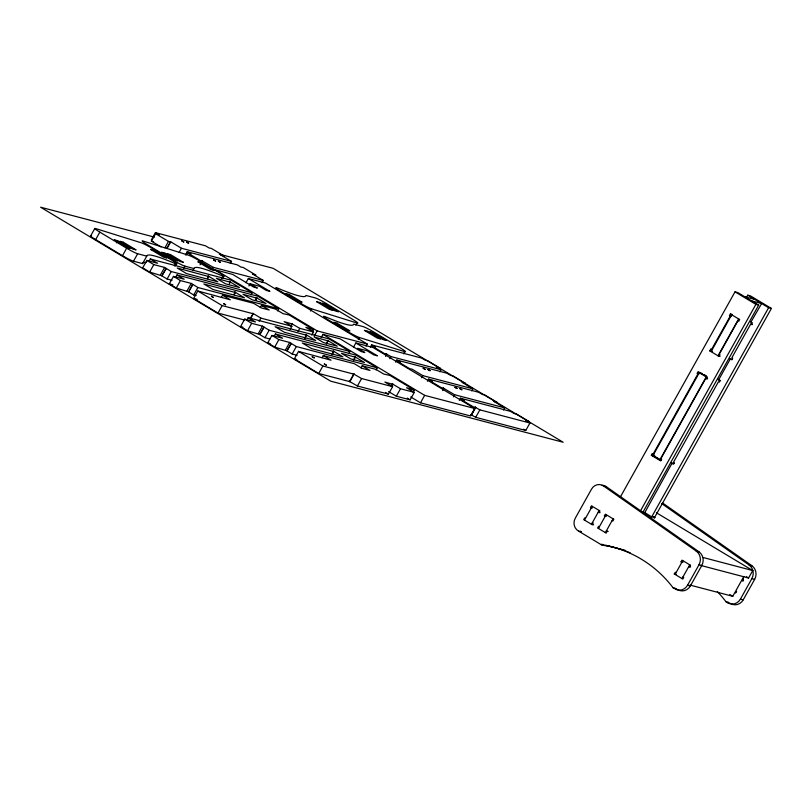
<?xml version="1.0" encoding="UTF-8"?>
<svg xmlns="http://www.w3.org/2000/svg" width="812" height="812" viewBox="0 0 812 812"><rect width="100%" height="100%" fill="white"/><g stroke="black" fill="none" stroke-linecap="round" stroke-linejoin="round"><path stroke-width="1.22" d="M90.65 235.916L94.821 228.456M146.14 262.53A123.069 10.942 29.2 0 0 142.577 263.595L133.493 261.21A9.399 0.832 29.2 0 1 122.49 255.678L95.654 239.581L99.825 232.12A8.851 0.792 29.2 0 1 95.654 228.558L140.983 242.717A10.373 0.924 29.2 0 1 152.524 248.573L171.626 260.033A9.663 0.863 29.2 0 1 176.336 263.91L175.138 266.042M116.461 242.859L117.649 240.728L130.529 248.442L127.108 247.548L114.238 239.824L117.649 240.728M122.49 255.678L126.662 248.218A9.399 0.832 29.2 0 0 137.664 253.75L146.749 256.135A123.069 10.942 29.2 0 1 175.554 263.707L176.336 263.91M133.493 261.21L137.664 253.75M151.245 240.098L155.417 232.638L205.487 245.803L209.232 248.046L211.252 248.32L224.122 256.034L220.559 254.836L231.511 261.403L230.314 263.535M161.08 246.939L151.428 241.154L155.6 233.694L159.162 234.891L155.417 232.638M142.577 263.595L146.749 256.135M149.134 261.129L150.321 258.998L157.589 263.261L146.85 260.429L142.679 267.889L149.641 272.071L162.035 275.857L166.196 268.396L161.72 275.775L167.099 279.003L172.002 280.292M149.641 272.071L153.813 264.61L164.613 267.442L171.271 271.543L252.187 292.807L250.999 294.939M164.897 247.812L168.47 241.408L170.632 241.976L167.059 248.37M166.917 248.076L170.49 241.682L181.441 248.249L231.511 261.403M160.441 274.913L164.613 267.442M179.056 252.512L181.441 248.249M167.099 279.003L171.271 271.543M174.367 265.839L175.554 263.707M189.247 290.757L192.82 284.362L188.648 291.823L176.265 288.037L169.302 283.855L173.474 276.395L184.212 279.216L176.945 274.963L175.747 277.095M185.451 254.927L187.237 251.73L237.307 264.885L241.052 267.128L243.072 267.402L255.942 275.126L252.38 273.928L263.332 280.495L262.144 282.627M186.232 254.907L187.42 252.776L190.982 253.973L187.237 251.73M183.756 268.305L184.943 266.174L194.027 268.559A123.069 10.942 29.2 0 1 222.843 276.131L223.615 276.334L222.427 278.465M176.265 288.037L180.426 280.576L191.236 283.408L197.884 287.509L278.81 308.773L277.623 310.905M192.84 270.69L194.027 268.559M200.056 264.824L201.244 262.692L214.114 270.416L210.704 269.513L197.834 261.799L201.244 262.692M201.264 263.2L202.452 261.068L201.68 260.601L213.262 267.331L263.332 280.495M187.064 290.869L191.236 283.408M188.343 291.741L193.713 294.969L197.884 287.509M244.31 319.979L218.002 313.067L193.632 298.451L197.803 290.99L230.314 299.801L222.579 295.162L221.392 297.293M212.074 269.462L213.262 267.331M207.395 278.394L208.582 276.263L217.87 281.835L186.547 273.603L177.229 268.011L208.725 276.567L207.527 278.699M221.646 278.262L222.843 276.131M229.075 284.352L230.273 282.221L229.502 281.764L230.131 281.926L239.418 287.499L225.614 283.865L216.337 278.303L230.273 282.221M218.002 313.067L222.163 305.606L253.273 313.777L250.289 319.106M234.008 294.36L235.206 292.229L244.483 297.801L213.17 289.569L203.853 283.977L235.338 292.523L234.15 294.654M245.945 282.779L248.33 278.516L265.524 283.033L367.227 344.034L366.039 346.166M248.898 285.936L250.086 283.804L259.535 286.281L266.184 290.371L269.909 291.356L248.33 278.516M269.868 338.99L264.966 337.701L259.596 334.473L264.073 327.094L259.901 334.554L247.508 330.768L240.555 326.597L244.716 319.126L255.465 321.958L248.188 317.695L247 319.827M255.557 300.024L256.754 297.892L266.031 303.465L252.238 299.831L242.95 294.269L256.886 298.187L255.699 300.318M250.746 317.746L253.131 313.483L260.865 318.121L291.873 326.272L290.087 329.469M260.297 307.515L261.484 305.383L275.288 309.007L283.023 313.645L289.224 315.015L313.584 329.631L312.397 331.763M247.508 330.768L251.679 323.308L262.489 326.15L269.137 330.24L350.063 351.505L348.866 353.636M259.079 321.319L260.865 318.121M258.317 333.61L262.489 326.15M264.966 337.701L269.137 330.24M297.07 355.301L292.168 354.012L286.788 350.784L291.275 343.405L287.103 350.865L274.71 347.079L267.747 342.908L271.918 335.447L282.657 338.269L275.39 334.006L274.202 336.138M274.71 347.079L278.881 339.619L289.681 342.461L296.339 346.551L377.265 367.816L376.068 369.947M290.98 326.13L292.178 323.998L291.406 323.541L299.77 328.342L313.574 331.966L311.788 335.163M285.519 349.921L289.681 342.461M297.984 331.54L299.77 328.342M310.499 311.006L311.686 308.875L357.016 323.034L355.829 325.165M292.168 354.012L296.339 346.551M304.662 338.157L306.459 334.96L315.736 340.532L284.423 332.301L275.095 326.708L306.591 335.265L304.804 338.462M349.83 381.65L349.048 381.183L357.422 385.994L388.43 394.135L392.602 386.674L361.594 378.534L353.22 373.723L353.991 374.19L349.83 381.65L318.72 373.479L294.36 358.863L298.532 351.403L331.042 360.203L323.308 355.565L322.11 357.696M314.183 336.198L317.157 330.87L367.227 344.034M321.166 337.548L322.953 334.351L340.177 338.878L361.137 351.555L364.862 352.54L357.595 348.277L367.054 350.764L373.703 354.854L377.418 355.829L355.839 342.999L353.453 347.262M326.81 342.755L328.007 340.624L337.284 346.196L323.491 342.562L314.203 337L328.139 340.918L326.353 344.126M318.72 373.479L322.892 366.019L353.991 374.19M332.463 353.413L333.651 351.271L342.938 356.844L311.615 348.612L302.297 343.019L333.793 351.576L332.007 354.773M358.295 339.68L359.483 337.548L404.823 351.697L403.625 353.829M353.413 360.132L355.199 356.935L364.486 362.507L350.682 358.884L341.405 353.311L355.341 357.239L353.555 360.437M349.688 381.356L353.859 373.896M370.404 347.059L371.591 344.927L421.661 358.082L425.407 360.335L427.427 360.599L440.307 368.323L436.734 367.125L441.078 369.724L439.881 371.855M361.025 367.927L362.213 365.796L376.007 369.419L383.741 374.058L389.943 375.428L414.313 390.034L413.115 392.166M357.422 385.994L361.594 378.534M385.609 356.397L386.806 354.265L386.025 353.799L390.998 356.57L441.078 369.724M389.811 358.701L390.998 356.57M395.617 362.172L396.804 360.041L446.874 373.195L450.619 375.438L452.639 375.712L465.509 383.426L461.947 382.239L472.899 388.806L471.711 390.937M391.577 386.248L392.764 384.117L400.499 388.755L414.293 392.379L410.131 399.839L396.327 396.215L388.593 391.577M391.709 386.542L392.906 384.411L392.125 383.944L392.764 384.117M396.327 396.215L400.499 388.755M421.641 377.773L422.829 375.641L472.899 388.806M427.437 381.254L428.634 379.123L478.694 392.277L482.44 394.53L484.459 394.794L497.34 402.519L493.767 401.321L504.719 407.888L503.531 410.019M420.494 402.813L424.666 395.353L474.746 408.517L470.574 415.977L420.494 402.813L410.76 396.977M442.652 390.592L443.839 388.461L443.068 387.994L454.649 394.733L504.719 407.888M453.461 396.865L454.649 394.733M459.257 400.346L460.445 398.215L510.525 411.379L514.27 413.623L516.29 413.897L529.16 421.611L525.597 420.413L529.932 423.022L525.76 430.482L475.69 417.317L470.716 414.546L471.488 415.013L475.659 407.553L474.888 407.086L479.862 409.857L529.932 423.022M471.356 414.719L475.517 407.259M475.69 417.317L479.862 409.857M591.258 507.997L590.476 507.53L591.43 505.835L599.946 510.941L598.992 512.636L598.221 512.179L600.088 512.666M584.498 520.096L592.212 506.302M599.175 510.474L591.461 524.278L593.613 524.846M605.184 516.351L604.402 515.884L605.356 514.189L613.862 519.284L612.918 520.989L612.146 520.522M598.414 528.45L606.128 514.646M620.175 497.33L735.012 291.843L737.803 292.584L758.692 305.109L642.698 512.636M605.376 532.621L613.09 518.827M707.607 378.879L705.75 378.392L660.856 458.719L661.628 459.186L660.684 460.881L651.356 455.299L652.31 453.593L654.167 454.081M652.31 453.593L653.122 454.081L698.015 373.753L697.244 373.287L698.188 371.591L707.475 377.154L706.521 378.859L705.75 378.392M710.703 349.211L711.474 349.667L730.211 316.142L729.44 315.675L730.394 313.98L739.671 319.542L738.727 321.247L737.946 320.781L719.209 354.306L719.98 354.773L719.056 356.438L709.769 350.865L710.703 349.211L712.56 349.698M699.284 372.728L652.949 455.623L659.912 459.795L706.237 376.9L699.284 372.728L702.38 373.54M711.089 351.606L731.703 314.711M746.492 297.395L747.73 295.182L750.521 295.923L771.4 308.448L654.178 518.188M738.666 318.883L718.041 355.778L720.112 356.316M640.526 510.799L755.901 304.368L758.692 305.109M750.907 322.1L761.646 303.536L751.882 300.968M644.616 512.94L672.163 463.013L674.224 463.561M752.521 324.607L750.664 324.12L731.916 357.656L732.698 358.112L731.764 359.777L729.704 358.539M651.386 517.447L768.609 307.707L771.4 308.448M682.983 576.896L683.755 577.362L682.811 579.057L674.295 573.952L675.249 572.257L676.02 572.724M681.836 562.32L681.065 561.853L682.009 560.158L690.515 565.264L689.571 566.959L688.799 566.492L690.657 566.989M675.077 574.419L682.78 560.625M682.029 578.601L689.743 564.797M675.016 588.954A9.663 9.094 -75.3 0 0 687.551 585.239L699 564.766A10.373 9.764 -75.3 0 0 696.188 551.064L603.692 486.073A8.851 8.343 -75.3 0 0 591.481 489.21L575.403 517.975A9.399 8.851 -75.3 0 0 578.55 531.099L601.215 544.69A123.069 115.903 -75.3 0 1 673.087 587.786L677.807 589.685A9.663 9.094 -75.3 0 0 690.342 585.97L701.791 565.497A10.373 9.764 -75.3 0 0 698.98 551.805L606.483 486.804A8.851 8.343 -75.3 0 0 602.128 485.261M690.017 585.076L732.759 596.302L735.357 591.664L735.946 591.816L735.489 592.638M743.518 580.874L741.65 580.387L735.845 590.791L736.616 591.248L735.662 592.953M743.833 576.51L742.148 579.514L743.193 578.844M743.376 579.149L742.432 580.854L741.65 580.387M700.939 565.497L748.573 578.012L752.734 570.552L656.441 512.788M717.321 591.583A123.069 115.903 -75.3 0 1 725.938 601.682L727.877 602.839A9.663 9.094 -75.3 0 0 740.412 599.124L751.851 578.651A10.373 9.764 -75.3 0 0 749.05 564.959L661.689 503.572M727.877 602.839L730.668 603.58A9.663 9.094 -75.3 0 0 743.203 599.865L754.642 579.392A10.373 9.764 -75.3 0 0 751.841 565.69L662.419 502.861M744.919 296.796L754.683 299.364M730.394 313.98L732.251 314.467M729.44 315.675L731.297 316.162M709.769 350.865L712.56 351.596M732.363 359.533L730.292 358.995L718.488 380.117L720.559 380.655M697.244 373.287L699.102 373.784M154.422 237.114L40.6 207.202L330.646 381.153L563.193 442.266L273.137 268.315L219.291 254.156M170.49 241.682L169.85 241.519L170.632 241.976M151.428 241.154L153.58 241.722M202.452 261.068L200.3 260.5L187.42 252.776M150.321 258.998L231.308 280.282L252.187 292.807M208.582 276.263L207.943 276.1L208.725 276.567M176.945 274.963L257.932 296.248L278.81 308.773M235.206 292.229L234.566 292.066L235.338 292.523M256.754 297.892L256.115 297.73L256.886 298.187M222.579 295.162L253.588 303.302L261.322 307.941L269.219 310.022L261.484 305.383M169.302 283.855L172.885 284.799M193.713 294.969L196.169 295.609M253.131 313.483L252.502 313.31L253.273 313.777M292.178 323.998L284.139 321.633L291.873 326.272M313.584 329.631L305.84 327.327L313.574 331.966M193.632 298.451L197.225 299.395M355.839 342.999L373.033 347.516L474.746 408.517M248.188 317.695L329.175 338.98L350.063 351.505M386.806 354.265L384.644 353.697L371.774 345.973L375.337 347.171L371.591 344.927M306.459 334.96L305.82 334.798L306.591 335.265M328.007 340.624L327.368 340.461L328.139 340.918M275.39 334.006L356.377 355.291L377.265 367.816M240.555 326.597L242.94 327.216M333.651 351.271L333.022 351.109L333.793 351.576M355.199 356.935L354.57 356.772L355.341 357.239M323.308 355.565L354.316 363.715L362.05 368.354L369.947 370.434L362.213 365.796M443.839 388.461L441.687 387.892L428.807 380.168L432.38 381.366L428.634 379.123M267.747 342.908L270.142 343.537M392.906 384.411L384.868 382.036L392.602 386.674M414.313 390.034L406.558 387.74L414.293 392.379M294.36 358.863L296.756 359.493M475.659 407.553L473.508 406.985L460.627 399.271L464.19 400.468L460.445 398.215M651.356 455.299L655.02 456.161M603.692 486.073L606.483 486.804M642.404 511.976L644.809 512.605L651.376 516.676L655.03 517.64L653.447 516.686M590.476 507.53L592.344 508.018M604.402 515.884L606.27 516.371M696.188 551.064L698.98 551.805M749.05 564.959L751.841 565.69M608.188 531.413L606.331 530.926L607.102 531.383L606.158 533.088L597.642 527.983L598.596 526.288L599.368 526.744M702.664 557.387L752.734 570.552M578.55 531.099L581.341 531.83A9.399 8.851 -75.3 0 1 580.326 531.17M699 564.766L701.791 565.497M751.851 578.651L754.642 579.392M681.065 561.853L682.922 562.351M605.742 545.228L625.281 550.363M601.215 544.69L604.006 545.42A123.069 115.903 -75.3 0 1 624.661 550.648M674.295 573.952L676.163 574.449M687.551 585.239L690.342 585.97M740.412 599.124L743.203 599.865M673.087 587.786L675.878 588.527M725.938 601.682L728.729 602.413M747.73 295.182L768.609 307.707M735.012 291.843L755.901 304.368M750.318 321.643L752.389 322.882L751.435 324.587L750.664 324.12M718.123 379.265L720.183 380.493L719.239 382.198L718.458 381.731L673.564 462.058L674.346 462.525L673.392 464.22L671.321 462.982M704.369 374.728L706.359 375.926M654.147 456.029L661.394 460.374M523.598 429.172L525.76 430.482M396.804 360.041L400.549 362.284L396.987 361.086L409.867 368.81L411.877 369.074L422.829 375.641M746.401 576.713L748.573 578.012M155.6 233.694L168.47 241.408M317.157 330.87L215.444 269.868L232.658 274.395L253.618 287.072L257.353 288.057L250.086 283.804M322.953 334.351L424.666 395.353M407.228 398.103L410.131 399.839M729.785 594.516L732.759 596.302M385.527 392.399L388.43 394.135M585.442 518.401L584.67 517.934L583.716 519.629L592.232 524.735L593.186 523.04L592.415 522.573M99.825 232.12L126.662 248.218M146.85 260.429L153.813 264.61M173.474 276.395L180.426 280.576M197.803 290.99L222.163 305.606M244.716 319.126L251.679 323.308M271.918 335.447L278.881 339.619M298.532 351.403L322.892 366.019M601.854 544.131L604.006 545.42M625.778 551.054A123.069 115.903 -75.3 0 1 630.183 552.81M95.654 239.581A8.851 0.792 29.2 0 1 91.482 236.018M184.943 266.174A9.399 0.832 29.2 0 1 173.951 260.642L147.104 244.544A8.851 0.792 29.2 0 1 142.932 240.981L188.272 255.141A10.373 0.924 29.2 0 1 199.803 260.997L218.905 272.456A9.663 0.863 29.2 0 1 223.615 276.334M404.823 351.697A8.851 0.792 29.2 0 0 400.651 348.145L373.804 332.047A9.399 0.832 29.2 0 0 362.812 326.515L353.727 324.12A123.069 10.942 29.2 0 1 324.912 316.548L324.14 316.345A9.663 0.863 29.2 0 0 328.85 320.232L347.952 331.682A10.373 0.924 29.2 0 0 359.483 337.548M357.016 323.034A8.851 0.792 29.2 0 0 352.844 319.471L326.008 303.373A9.399 0.832 29.2 0 0 315.005 297.842L305.921 295.456A123.069 10.942 29.2 0 1 277.115 287.884L276.344 287.681A9.663 0.863 29.2 0 0 281.053 291.559L300.146 303.018A10.373 0.924 29.2 0 0 311.686 308.875M186.587 242.108L188.658 243.285L186.658 242.118M218.418 261.2L220.478 262.367L218.418 261.2M427.975 369.501L430.045 370.678L427.975 369.501M459.805 388.593L461.866 389.76L459.805 388.593M223.584 303.607L225.645 304.784L223.584 303.607M324.313 364.02L326.373 365.197L324.313 364.02M181.766 240.829L183.776 241.996L181.766 240.829M213.597 259.921L215.596 261.088L213.597 259.921M211.465 296.309L213.465 297.476L211.465 296.309M312.194 356.722L314.193 357.889L312.194 356.722M423.164 368.222L425.163 369.389L423.164 368.222M454.984 387.314L456.983 388.481L454.984 387.314M123.231 242.189L119.821 241.296L132.691 249.01L136.101 249.913L123.231 242.189M153.955 250.269L150.545 249.365L163.425 257.089L166.836 257.983L153.955 250.269M164.937 253.151L161.527 252.248L174.397 259.972L177.808 260.875L164.937 253.151M170.52 254.613L167.11 253.72L179.98 261.444L183.39 262.337L170.52 254.613M289.245 294.502L285.834 293.609L298.714 301.323L302.125 302.226L289.245 294.502M319.979 302.572L316.568 301.678L329.439 309.402L332.849 310.296L319.979 302.572M325.561 304.043L322.141 303.15L335.021 310.864L338.431 311.767L325.561 304.043M337.051 323.166L333.641 322.273L346.511 329.997L349.921 330.89L337.051 323.166M367.775 331.245L364.365 330.352L377.245 338.066L380.655 338.969L367.775 331.245M373.358 332.707L369.947 331.814L382.817 339.538L386.238 340.431L373.358 332.707"/></g></svg>
